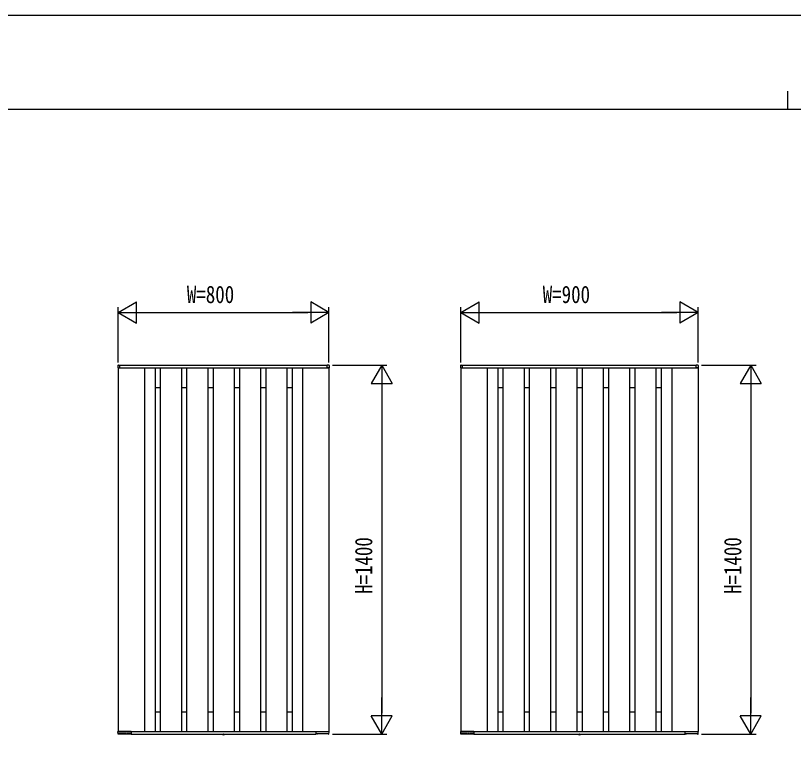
# Model space of a CAD drawing. Units: millimetres on the paper. Extents: x -297 to 297, y -210 to 210.
# Drawn here: x -149.5 to -1.9, y 71.1 to 210 of the extents above; entities that cross this region are included whole.
import ezdxf
from ezdxf.enums import TextEntityAlignment as Align

# ---------------------------------------------------------------- set-up
doc = ezdxf.new("R2010")
doc.units = ezdxf.units.MM
for name, color, linetype in [('0-2_YKK_A1', 4, 'Continuous'), ('0-3_YKK_D', 6, 'Continuous'), ('0-4_YKK_ZWAK', 7, 'Continuous')]:
    doc.layers.add(name, color=color, linetype=linetype)
doc.styles.add('ＭＳ ゴシック', font='')
doc.styles.get('ＭＳ ゴシック').set_extended_font_data('MS Gothic')

msp = doc.modelspace()

# ---------------------------------------------------------------- linework, layer by layer
at = {"layer": '0-2_YKK_A1'}
for p, q in [((-130.024, 143.582), (-130.024, 143.175)), ((-129.999, 143.15), (-129.999, 74.15)), ((-129.999, 143.15), (-89.999, 143.15)), ((-129.999, 143.15), (-129.664, 143.15)), ((-129.953, 143.656), (-129.675, 143.673)), ((-129.664, 143.15), (-129.664, 143.15)), ((-129.649, 143.65), (-90.349, 143.65)), ((-129.649, 143.15), (-129.649, 143.65)), ((-129.649, 143.165), (-129.649, 143.648)), ((-124.999, 143.15), (-124.999, 74.15)), ((-122.999, 143.15), (-122.999, 74.15)), ((-121.999, 143.15), (-121.999, 74.15)), ((-117.999, 143.15), (-117.999, 74.15)), ((-116.999, 143.15), (-116.999, 74.15)), ((-112.999, 143.15), (-112.999, 74.15)), ((-111.999, 143.15), (-111.999, 74.15)), ((-107.999, 143.15), (-107.999, 74.15)), ((-106.999, 143.15), (-106.999, 74.15)), ((-102.999, 143.15), (-102.999, 74.15)), ((-101.999, 143.15), (-101.999, 74.15)), ((-97.999, 143.15), (-97.999, 74.15)), ((-96.999, 143.15), (-96.999, 74.15)), ((-94.999, 143.15), (-94.999, 74.15)), ((-90.349, 143.15), (-90.349, 143.65)), ((-90.349, 143.165), (-90.349, 143.648)), ((-89.999, 143.15), (-90.334, 143.15)), ((-90.334, 143.15), (-90.334, 143.15)), ((-90.044, 143.656), (-90.322, 143.673)), ((-89.999, 143.15), (-89.999, 74.15)), ((-89.974, 143.582), (-89.974, 143.175)), ((-65.024, 143.582), (-65.024, 143.175)), ((-64.999, 143.15), (-64.999, 74.15)), ((-64.999, 143.15), (-19.999, 143.15)), ((-64.999, 143.15), (-64.664, 143.15)), ((-64.953, 143.656), (-64.675, 143.673)), ((-64.664, 143.15), (-64.664, 143.15)), ((-64.649, 143.65), (-20.349, 143.65)), ((-64.649, 143.15), (-64.649, 143.65)), ((-64.649, 143.165), (-64.649, 143.648)), ((-59.999, 143.15), (-59.999, 74.15)), ((-57.999, 143.15), (-57.999, 74.15)), ((-56.999, 143.15), (-56.999, 74.15)), ((-52.999, 143.15), (-52.999, 74.15)), ((-51.999, 143.15), (-51.999, 74.15)), ((-47.999, 143.15), (-47.999, 74.15)), ((-46.999, 143.15), (-46.999, 74.15)), ((-42.999, 143.15), (-42.999, 74.15)), ((-41.999, 143.15), (-41.999, 74.15)), ((-37.999, 143.15), (-37.999, 74.15)), ((-36.999, 143.15), (-36.999, 74.15)), ((-32.999, 143.15), (-32.999, 74.15)), ((-31.999, 143.15), (-31.999, 74.15)), ((-27.999, 143.15), (-27.999, 74.15)), ((-26.999, 143.15), (-26.999, 74.15)), ((-24.999, 143.15), (-24.999, 74.15)), ((-20.349, 143.15), (-20.349, 143.65)), ((-20.349, 143.165), (-20.349, 143.648)), ((-19.999, 143.15), (-20.334, 143.15)), ((-20.334, 143.15), (-20.334, 143.15)), ((-20.044, 143.656), (-20.322, 143.673)), ((-19.999, 143.15), (-19.999, 74.15)), ((-19.974, 143.582), (-19.974, 143.175)), ((-122.999, 139.4), (-121.999, 139.4)), ((-117.999, 139.4), (-116.999, 139.4)), ((-112.999, 139.4), (-111.999, 139.4)), ((-107.999, 139.4), (-106.999, 139.4)), ((-102.999, 139.4), (-101.999, 139.4)), ((-97.999, 139.4), (-96.999, 139.4)), ((-57.999, 139.4), (-56.999, 139.4)), ((-52.999, 139.4), (-51.999, 139.4)), ((-47.999, 139.4), (-46.999, 139.4)), ((-42.999, 139.4), (-41.999, 139.4)), ((-37.999, 139.4), (-36.999, 139.4)), ((-32.999, 139.4), (-31.999, 139.4)), ((-27.999, 139.4), (-26.999, 139.4)), ((-122.999, 77.9), (-121.999, 77.9)), ((-117.999, 77.9), (-116.999, 77.9)), ((-112.999, 77.9), (-111.999, 77.9)), ((-107.999, 77.9), (-106.999, 77.9)), ((-102.999, 77.9), (-101.999, 77.9)), ((-97.999, 77.9), (-96.999, 77.9)), ((-57.999, 77.9), (-56.999, 77.9)), ((-52.999, 77.9), (-51.999, 77.9)), ((-47.999, 77.9), (-46.999, 77.9)), ((-42.999, 77.9), (-41.999, 77.9)), ((-37.999, 77.9), (-36.999, 77.9)), ((-32.999, 77.9), (-31.999, 77.9)), ((-27.999, 77.9), (-26.999, 77.9)), ((-129.993, 73.648), (-130.022, 74.123)), ((-129.999, 74.15), (-89.999, 74.15)), ((-127.514, 74.15), (-129.997, 74.15)), ((-127.499, 74.15), (-127.499, 73.65)), ((-127.499, 74.135), (-127.499, 73.651)), ((-92.499, 74.15), (-92.499, 73.65)), ((-92.499, 74.135), (-92.499, 73.651)), ((-92.484, 74.15), (-90, 74.15)), ((-90.004, 73.648), (-89.975, 74.123)), ((-64.993, 73.648), (-65.022, 74.123)), ((-64.999, 74.15), (-19.999, 74.15)), ((-62.514, 74.15), (-64.997, 74.15)), ((-62.499, 74.15), (-62.499, 73.65)), ((-62.499, 74.135), (-62.499, 73.651)), ((-22.499, 74.15), (-22.499, 73.65)), ((-22.499, 74.135), (-22.499, 73.651)), ((-22.484, 74.15), (-20, 74.15)), ((-20.004, 73.648), (-19.975, 74.123)), ((-129.931, 73.625), (-129.968, 73.625)), ((-129.906, 73.65), (-129.904, 73.74)), ((-129.905, 73.675), (-127.59, 73.675)), ((-128.859, 73.755), (-129.888, 73.755)), ((-128.843, 73.74), (-128.842, 73.7)), ((-128.756, 73.7), (-128.756, 73.74)), ((-128.407, 73.755), (-128.74, 73.755)), ((-128.391, 73.74), (-128.391, 73.7)), ((-128.305, 73.7), (-128.304, 73.74)), ((-127.607, 73.755), (-128.288, 73.755)), ((-127.793, 73.755), (-127.792, 73.7)), ((-127.591, 73.74), (-127.59, 73.65)), ((-127.524, 73.626), (-127.565, 73.626)), ((-127.499, 73.65), (-92.499, 73.65)), ((-110.194, 73.625), (-110.19, 73.65)), ((-110.194, 73.625), (-110.186, 73.576)), ((-110.194, 73.625), (-109.803, 73.625)), ((-110.19, 73.65), (-109.807, 73.65)), ((-109.803, 73.625), (-109.812, 73.576)), ((-109.803, 73.625), (-109.807, 73.65)), ((-92.474, 73.626), (-92.432, 73.626)), ((-92.406, 73.74), (-92.407, 73.65)), ((-90.092, 73.675), (-92.407, 73.675)), ((-92.39, 73.755), (-91.709, 73.755)), ((-92.204, 73.755), (-92.205, 73.7)), ((-91.692, 73.7), (-91.693, 73.74)), ((-91.606, 73.74), (-91.606, 73.7)), ((-91.59, 73.755), (-91.257, 73.755)), ((-91.241, 73.7), (-91.241, 73.74)), ((-91.154, 73.74), (-91.155, 73.7)), ((-91.138, 73.755), (-90.109, 73.755)), ((-90.092, 73.65), (-90.093, 73.74)), ((-90.067, 73.625), (-90.029, 73.625)), ((-64.931, 73.625), (-64.968, 73.625)), ((-64.906, 73.65), (-64.904, 73.74)), ((-64.905, 73.675), (-62.59, 73.675)), ((-63.859, 73.755), (-64.888, 73.755)), ((-63.843, 73.74), (-63.842, 73.7)), ((-63.756, 73.7), (-63.756, 73.74)), ((-63.407, 73.755), (-63.74, 73.755)), ((-63.391, 73.74), (-63.391, 73.7)), ((-63.305, 73.7), (-63.304, 73.74)), ((-62.607, 73.755), (-63.288, 73.755)), ((-62.793, 73.755), (-62.792, 73.7)), ((-62.591, 73.74), (-62.59, 73.65)), ((-62.524, 73.626), (-62.565, 73.626)), ((-62.499, 73.65), (-22.499, 73.65)), ((-42.694, 73.625), (-42.69, 73.65)), ((-42.694, 73.625), (-42.686, 73.576)), ((-42.694, 73.625), (-42.303, 73.625)), ((-42.69, 73.65), (-42.307, 73.65)), ((-42.303, 73.625), (-42.312, 73.576)), ((-42.303, 73.625), (-42.307, 73.65)), ((-22.474, 73.626), (-22.432, 73.626)), ((-22.406, 73.74), (-22.407, 73.65)), ((-20.092, 73.675), (-22.407, 73.675)), ((-22.39, 73.755), (-21.709, 73.755)), ((-22.204, 73.755), (-22.205, 73.7)), ((-21.692, 73.7), (-21.693, 73.74)), ((-21.606, 73.74), (-21.606, 73.7)), ((-21.59, 73.755), (-21.257, 73.755)), ((-21.241, 73.7), (-21.241, 73.74)), ((-21.154, 73.74), (-21.155, 73.7)), ((-21.138, 73.755), (-20.109, 73.755)), ((-20.092, 73.65), (-20.093, 73.74)), ((-20.067, 73.625), (-20.029, 73.625))]:
    msp.add_line(p, q, dxfattribs=at)
for points in [[(-129.888, 73.755), (-129.895, 73.754), (-129.899, 73.751), (-129.901, 73.748), (-129.903, 73.746), (-129.904, 73.743), (-129.904, 73.74)], [(-128.843, 73.74), (-128.843, 73.743), (-128.844, 73.745), (-128.845, 73.747), (-128.847, 73.75), (-128.849, 73.752), (-128.853, 73.754), (-128.859, 73.755)], [(-128.74, 73.755), (-128.747, 73.754), (-128.751, 73.751), (-128.753, 73.748), (-128.755, 73.746), (-128.755, 73.743), (-128.756, 73.74)], [(-128.391, 73.74), (-128.392, 73.743), (-128.392, 73.745), (-128.393, 73.747), (-128.395, 73.75), (-128.398, 73.752), (-128.401, 73.754), (-128.407, 73.755)], [(-128.288, 73.755), (-128.295, 73.754), (-128.299, 73.751), (-128.301, 73.748), (-128.303, 73.746), (-128.304, 73.743), (-128.304, 73.74)], [(-127.591, 73.74), (-127.592, 73.743), (-127.592, 73.745), (-127.593, 73.747), (-127.595, 73.75), (-127.598, 73.752), (-127.601, 73.754), (-127.607, 73.755)], [(-110.114, 73.521), (-110.056, 73.637), (-109.999, 73.667)], [(-109.884, 73.521), (-109.941, 73.637), (-109.999, 73.667)], [(-92.406, 73.74), (-92.406, 73.743), (-92.405, 73.745), (-92.404, 73.747), (-92.402, 73.75), (-92.4, 73.752), (-92.396, 73.754), (-92.39, 73.755)], [(-91.709, 73.755), (-91.702, 73.754), (-91.698, 73.751), (-91.696, 73.748), (-91.694, 73.746), (-91.694, 73.743), (-91.693, 73.74)], [(-91.606, 73.74), (-91.606, 73.743), (-91.605, 73.745), (-91.604, 73.747), (-91.602, 73.75), (-91.6, 73.752), (-91.596, 73.754), (-91.59, 73.755)], [(-91.257, 73.755), (-91.251, 73.754), (-91.247, 73.751), (-91.244, 73.748), (-91.243, 73.746), (-91.242, 73.743), (-91.241, 73.74)], [(-91.154, 73.74), (-91.154, 73.743), (-91.153, 73.745), (-91.152, 73.747), (-91.15, 73.75), (-91.148, 73.752), (-91.144, 73.754), (-91.138, 73.755)], [(-90.109, 73.755), (-90.102, 73.754), (-90.098, 73.751), (-90.096, 73.748), (-90.094, 73.746), (-90.094, 73.743), (-90.093, 73.74)], [(-64.888, 73.755), (-64.895, 73.754), (-64.899, 73.751), (-64.901, 73.748), (-64.903, 73.746), (-64.904, 73.743), (-64.904, 73.74)], [(-63.843, 73.74), (-63.843, 73.743), (-63.844, 73.745), (-63.845, 73.747), (-63.847, 73.75), (-63.849, 73.752), (-63.853, 73.754), (-63.859, 73.755)], [(-63.74, 73.755), (-63.747, 73.754), (-63.751, 73.751), (-63.753, 73.748), (-63.755, 73.746), (-63.755, 73.743), (-63.756, 73.74)], [(-63.391, 73.74), (-63.392, 73.743), (-63.392, 73.745), (-63.393, 73.747), (-63.395, 73.75), (-63.398, 73.752), (-63.401, 73.754), (-63.407, 73.755)], [(-63.288, 73.755), (-63.295, 73.754), (-63.299, 73.751), (-63.301, 73.748), (-63.303, 73.746), (-63.304, 73.743), (-63.304, 73.74)], [(-62.591, 73.74), (-62.592, 73.743), (-62.592, 73.745), (-62.593, 73.747), (-62.595, 73.75), (-62.598, 73.752), (-62.601, 73.754), (-62.607, 73.755)], [(-42.614, 73.521), (-42.556, 73.637), (-42.499, 73.667)], [(-42.384, 73.521), (-42.441, 73.637), (-42.499, 73.667)], [(-22.406, 73.74), (-22.406, 73.743), (-22.405, 73.745), (-22.404, 73.747), (-22.402, 73.75), (-22.4, 73.752), (-22.396, 73.754), (-22.39, 73.755)], [(-21.709, 73.755), (-21.702, 73.754), (-21.698, 73.751), (-21.696, 73.748), (-21.694, 73.746), (-21.694, 73.743), (-21.693, 73.74)], [(-21.606, 73.74), (-21.606, 73.743), (-21.605, 73.745), (-21.604, 73.747), (-21.602, 73.75), (-21.6, 73.752), (-21.596, 73.754), (-21.59, 73.755)], [(-21.257, 73.755), (-21.251, 73.754), (-21.247, 73.751), (-21.244, 73.748), (-21.243, 73.746), (-21.242, 73.743), (-21.241, 73.74)], [(-21.154, 73.74), (-21.154, 73.743), (-21.153, 73.745), (-21.152, 73.747), (-21.15, 73.75), (-21.148, 73.752), (-21.144, 73.754), (-21.138, 73.755)], [(-20.109, 73.755), (-20.102, 73.754), (-20.098, 73.751), (-20.096, 73.748), (-20.094, 73.746), (-20.094, 73.743), (-20.093, 73.74)]]:
    msp.add_lwpolyline(points, dxfattribs=at)
for centre, radius, start, end in [((-129.949, 143.582), 0.075, 93.5, 180), ((-129.999, 143.175), 0.025, 180, 270), ((-129.674, 143.648), 0.025, 0, 93.5), ((-129.664, 143.165), 0.015, 270, 0), ((-90.324, 143.648), 0.025, 86.5, 180), ((-90.334, 143.165), 0.015, 180, 270), ((-90.049, 143.582), 0.075, 0, 86.5), ((-89.999, 143.175), 0.025, 270, 0), ((-64.949, 143.582), 0.075, 93.5, 180), ((-64.999, 143.175), 0.025, 180, 270), ((-64.674, 143.648), 0.025, 0, 93.5), ((-64.664, 143.165), 0.015, 270, 0), ((-20.324, 143.648), 0.025, 86.5, 180), ((-20.334, 143.165), 0.015, 180, 270), ((-20.049, 143.582), 0.075, 0, 86.5), ((-19.999, 143.175), 0.025, 270, 0), ((-129.997, 74.125), 0.025, 90, 183.5), ((-127.514, 74.135), 0.015, 0, 90), ((-92.484, 74.135), 0.015, 90, 180), ((-90, 74.125), 0.025, 356.5, 90), ((-64.997, 74.125), 0.025, 90, 183.5), ((-62.514, 74.135), 0.015, 0, 90), ((-22.484, 74.135), 0.015, 90, 180), ((-20, 74.125), 0.025, 356.5, 90), ((-129.968, 73.65), 0.025, 183.5, 269.21081), ((-129.931, 73.65), 0.025, 269.18971, 359), ((-128.818, 73.7), 0.025, 181, 270), ((-128.781, 73.7), 0.025, 270, 359), ((-128.366, 73.7), 0.025, 181, 270), ((-128.33, 73.7), 0.025, 270, 359), ((-127.768, 73.7), 0.025, 181, 270), ((-127.565, 73.651), 0.025, 181.0014, 270.00152), ((-127.524, 73.651), 0.025, 270, 0), ((-110.141, 73.584), 0.045, 190, 239.36409), ((-109.999, 73.825), 0.325, 239.36409, 300.63591), ((-109.856, 73.584), 0.045, 300.63591, 350), ((-92.474, 73.651), 0.025, 180, 270), ((-92.432, 73.651), 0.025, 269.99848, 358.9986), ((-92.23, 73.7), 0.025, 270, 359), ((-91.668, 73.7), 0.025, 181, 270), ((-91.631, 73.7), 0.025, 270, 359), ((-91.216, 73.7), 0.025, 181, 270), ((-91.18, 73.7), 0.025, 270, 359), ((-90.067, 73.65), 0.025, 181, 270.81029), ((-90.029, 73.65), 0.025, 270.78919, 356.5), ((-64.968, 73.65), 0.025, 183.5, 269.21081), ((-64.931, 73.65), 0.025, 269.18971, 359), ((-63.818, 73.7), 0.025, 181, 270), ((-63.781, 73.7), 0.025, 270, 359), ((-63.366, 73.7), 0.025, 181, 270), ((-63.33, 73.7), 0.025, 270, 359), ((-62.768, 73.7), 0.025, 181, 270), ((-62.565, 73.651), 0.025, 181.0014, 270.00152), ((-62.524, 73.651), 0.025, 270, 0), ((-42.641, 73.584), 0.045, 190, 239.36409), ((-42.499, 73.825), 0.325, 239.36409, 300.63591), ((-42.356, 73.584), 0.045, 300.63591, 350), ((-22.474, 73.651), 0.025, 180, 270), ((-22.432, 73.651), 0.025, 269.99848, 358.9986), ((-22.23, 73.7), 0.025, 270, 359), ((-21.668, 73.7), 0.025, 181, 270), ((-21.631, 73.7), 0.025, 270, 359), ((-21.216, 73.7), 0.025, 181, 270), ((-21.18, 73.7), 0.025, 270, 359), ((-20.067, 73.65), 0.025, 181, 270.81029), ((-20.029, 73.65), 0.025, 270.78919, 356.5)]:
    msp.add_arc(centre, radius, start, end, dxfattribs=at)
at = {"layer": '0-3_YKK_D'}
for p, q in [((-129.999, 153.65), (-126.535, 155.65)), ((-126.535, 151.65), (-126.535, 155.65)), ((-89.999, 153.65), (-93.463, 155.65)), ((-93.463, 155.65), (-93.463, 151.65)), ((-64.999, 153.65), (-61.535, 155.65)), ((-61.535, 151.65), (-61.535, 155.65)), ((-19.999, 153.65), (-23.463, 155.65)), ((-23.463, 155.65), (-23.463, 151.65)), ((-129.999, 144.15), (-129.999, 154.65)), ((-129.999, 153.65), (-126.535, 151.65)), ((-129.999, 153.65), (-123.07, 153.65)), ((-125.999, 153.65), (-93.999, 153.65)), ((-89.999, 153.65), (-96.927, 153.65)), ((-89.999, 153.65), (-93.463, 151.65)), ((-89.999, 144.15), (-89.999, 154.65)), ((-64.999, 144.15), (-64.999, 154.65)), ((-64.999, 153.65), (-61.535, 151.65)), ((-64.999, 153.65), (-58.07, 153.65)), ((-60.999, 153.65), (-23.999, 153.65)), ((-19.999, 153.65), (-26.927, 153.65)), ((-19.999, 153.65), (-23.463, 151.65)), ((-19.999, 144.15), (-19.999, 154.65)), ((-89.349, 143.65), (-78.999, 143.65)), ((-79.999, 143.65), (-81.999, 140.186)), ((-79.999, 143.65), (-77.999, 140.186)), ((-79.999, 143.65), (-79.999, 136.722)), ((-19.349, 143.648), (-8.999, 143.648)), ((-9.999, 143.648), (-11.999, 140.184)), ((-9.999, 143.648), (-7.999, 140.184)), ((-9.999, 143.648), (-9.999, 136.72)), ((-81.999, 140.186), (-77.999, 140.186)), ((-11.999, 140.184), (-7.999, 140.184)), ((-79.999, 139.65), (-79.999, 77.65)), ((-9.999, 139.648), (-9.999, 77.648)), ((-79.999, 73.65), (-79.999, 80.578)), ((-9.999, 73.648), (-9.999, 80.577)), ((-79.999, 73.65), (-81.999, 77.114)), ((-77.999, 77.114), (-81.999, 77.114)), ((-79.999, 73.65), (-77.999, 77.114)), ((-9.999, 73.648), (-11.999, 77.113)), ((-7.999, 77.113), (-11.999, 77.113)), ((-9.999, 73.648), (-7.999, 77.113)), ((-89.349, 73.65), (-78.999, 73.65)), ((-19.349, 73.648), (-8.999, 73.648))]:
    msp.add_line(p, q, dxfattribs=at)
at = {"layer": '0-4_YKK_ZWAK'}
for p, q in [((-2.999, 195.65), (-2.999, 192.15)), ((270.001, 192.15), (-275.999, 192.15))]:
    msp.add_line(p, q, dxfattribs=at)
msp.add_lwpolyline([(-297, -210), (297, -210), (297, 210), (-297, 210)], close=True, dxfattribs=at)

# ---------------------------------------------------------------- texts
at = {"layer": '0-3_YKK_D', "style": 'ＭＳ ゴシック', "width": 0.8}
for s, p in [('W=800', (-116.959, 154.45)), ('W=900', (-49.459, 154.45))]:
    msp.add_text(s, height=3.299, dxfattribs=at).set_placement(p, align=Align.BOTTOM_LEFT)
for p in [(-80.799, 100.25), (-10.799, 100.248)]:
    msp.add_text('H=1400', height=3.299, rotation=90, dxfattribs=at).set_placement(p, align=Align.BOTTOM_LEFT)

doc.saveas('drawing.dxf')
